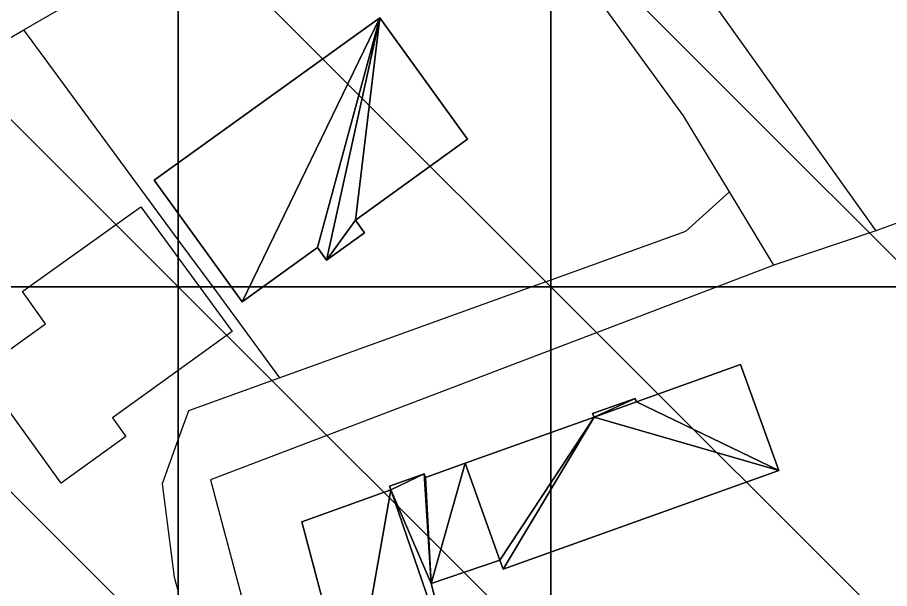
# Model space of a CAD drawing. Extents: x 0 to 812, y 0 to 720.
# Drawn here: x 107 to 177.3, y 245.7 to 291.7 of the extents above; entities that cross this region are included whole.
import ezdxf

# ---------------------------------------------------------------- set-up
doc = ezdxf.new("R2010")
doc.units = 0
doc.header["$LTSCALE"] = 0.0254
doc.layers.get('0').update_dxf_attribs({"color": 13, "linetype": 'CONTINUOUS'})
for name, color, linetype in [('BUILDINGS', 250, 'CONTINUOUS'), ('MINOR_ROADS', 250, 'CONTINUOUS'), ('PATHS', 250, 'CONTINUOUS'), ('TOPOGRAPHY', 250, 'CONTINUOUS')]:
    doc.layers.add(name, color=color, linetype=linetype)

# ---------------------------------------------------------------- blocks, each defined once
blk = doc.blocks.new('GROUP')
at = {"color": 0}
blk.add_polyline3d([(164.392, 277.668, 6.722), (160.83, 274.457, 6.862), (150, 270.55, 7.146), (148.477, 270, 7.183), (128.178, 262.677, 7.658), (120.83, 260.024, 7.82), (120, 257.745, 7.889), (118.686, 254.14, 7.992), (119.667, 246.603, 8.176), (120, 245.459, 8.203)], dxfattribs=at)
blk = doc.blocks.new('GROUP47')
at = {"color": 0}
blk.add_polyline3d([(128.178, 262.677, 7.658), (122.794, 270, 7.536), (120, 273.801, 7.452), (107.566, 290.716, 7.067)], dxfattribs=at)
blk = doc.blocks.new('GROUP48')
at = {"color": 0}
for p, q in [((136.224, 291.689, 24.668), (118.068, 278.616, 24.668)), ((118.068, 278.616, 6.668), (136.224, 291.689, 6.668)), ((136.224, 291.689, 24.668), (118.068, 278.616, 24.668)), ((118.068, 278.616, 6.668), (136.224, 291.689, 6.668)), ((143.276, 281.897, 24.668), (136.224, 291.689, 24.668)), ((136.224, 291.689, 6.668), (143.276, 281.897, 6.668)), ((143.276, 281.897, 24.668), (136.224, 291.689, 24.668)), ((136.224, 291.689, 6.668), (143.276, 281.897, 6.668)), ((136.224, 291.689, 6.668), (136.224, 291.689, 24.668)), ((136.224, 291.689, 6.668), (136.224, 291.689, 24.668)), ((134.262, 275.386, 24.668), (143.276, 281.897, 24.668)), ((143.276, 281.897, 6.668), (134.262, 275.386, 6.668)), ((134.262, 275.386, 24.668), (143.276, 281.897, 24.668)), ((143.276, 281.897, 6.668), (134.262, 275.386, 6.668)), ((143.276, 281.897, 6.668), (143.276, 281.897, 24.668)), ((143.276, 281.897, 6.668), (143.276, 281.897, 24.668)), ((118.068, 278.616, 24.668), (125.137, 268.796, 24.668)), ((125.137, 268.796, 6.668), (118.068, 278.616, 6.668)), ((118.068, 278.616, 6.668), (118.068, 278.616, 24.668)), ((118.068, 278.616, 24.668), (125.137, 268.796, 24.668)), ((118.068, 278.616, 6.668), (118.068, 278.616, 24.668)), ((125.137, 268.796, 6.668), (118.068, 278.616, 6.668)), ((134.985, 274.371, 24.668), (134.262, 275.386, 24.668)), ((134.262, 275.386, 6.668), (134.985, 274.371, 6.668)), ((134.985, 274.371, 24.668), (134.262, 275.386, 24.668)), ((134.262, 275.386, 6.668), (134.985, 274.371, 6.668)), ((134.262, 275.386, 6.668), (134.262, 275.386, 24.668)), ((134.262, 275.386, 6.668), (134.262, 275.386, 24.668)), ((131.931, 272.159, 24.668), (134.985, 274.371, 24.668)), ((134.985, 274.371, 6.668), (131.931, 272.159, 6.668)), ((131.931, 272.159, 24.668), (134.985, 274.371, 24.668)), ((134.985, 274.371, 6.668), (131.931, 272.159, 6.668)), ((134.985, 274.371, 6.668), (134.985, 274.371, 24.668)), ((134.985, 274.371, 6.668), (134.985, 274.371, 24.668)), ((125.137, 268.796, 24.668), (131.202, 273.184, 24.668)), ((131.202, 273.184, 6.668), (125.137, 268.796, 6.668)), ((125.137, 268.796, 24.668), (131.202, 273.184, 24.668)), ((131.202, 273.184, 6.668), (125.137, 268.796, 6.668)), ((131.202, 273.184, 24.668), (131.931, 272.159, 24.668)), ((131.931, 272.159, 6.668), (131.202, 273.184, 6.668)), ((131.202, 273.184, 6.668), (131.202, 273.184, 24.668)), ((131.202, 273.184, 24.668), (131.931, 272.159, 24.668)), ((131.202, 273.184, 6.668), (131.202, 273.184, 24.668)), ((131.931, 272.159, 6.668), (131.202, 273.184, 6.668)), ((131.931, 272.159, 6.668), (131.931, 272.159, 24.668)), ((131.931, 272.159, 6.668), (131.931, 272.159, 24.668)), ((125.137, 268.796, 24.668), (125.137, 268.796, 6.668)), ((125.137, 268.796, 24.668), (125.137, 268.796, 6.668))]:
    blk.add_line(p, q, dxfattribs=at)
mesh = blk.add_polyface(dxfattribs=at)
corners = [(134.985, 274.371, 24.668), (134.262, 275.386, 24.668), (131.931, 272.159, 24.668), (125.137, 268.796, 24.668), (136.224, 291.689, 24.668), (118.068, 278.616, 24.668), (131.202, 273.184, 24.668), (143.276, 281.897, 24.668)]
mesh.append_faces([[corners[k] for k in face] for face in [(3, 4, 5), (4, 1, 7)]], dxfattribs={"vtx0": -1, "color": 0})
mesh.append_faces([[corners[k] for k in face] for face in [(4, 2, 1)]], dxfattribs={"vtx0": -1, "vtx1": -1, "vtx2": -1, "color": 0})
mesh.append_faces([[corners[k] for k in face] for face in [(4, 3, 6), (4, 6, 2)]], dxfattribs={"vtx0": -1, "vtx2": -1, "color": 0})
mesh.append_faces([[corners[k] for k in face] for face in [(0, 1, 2)]], dxfattribs={"vtx1": -1, "color": 0})
mesh = blk.add_polyface(dxfattribs=at)
corners = [(136.224, 291.689, 6.668), (125.137, 268.796, 6.668), (118.068, 278.616, 6.668), (131.202, 273.184, 6.668), (131.931, 272.159, 6.668), (134.262, 275.386, 6.668), (143.276, 281.897, 6.668), (134.985, 274.371, 6.668)]
mesh.append_faces([[corners[k] for k in face] for face in [(0, 1, 2), (5, 0, 6)]], dxfattribs={"vtx0": -1, "color": 0})
mesh.append_faces([[corners[k] for k in face] for face in [(1, 0, 3), (3, 0, 4)]], dxfattribs={"vtx0": -1, "vtx1": -1, "color": 0})
mesh.append_faces([[corners[k] for k in face] for face in [(4, 0, 5)]], dxfattribs={"vtx0": -1, "vtx1": -1, "vtx2": -1, "color": 0})
mesh.append_faces([[corners[k] for k in face] for face in [(7, 4, 5)]], dxfattribs={"vtx1": -1, "color": 0})
mesh = blk.add_polyface(dxfattribs=at)
corners = [(118.068, 278.616, 24.668), (136.224, 291.689, 6.668), (118.068, 278.616, 6.668), (136.224, 291.689, 24.668)]
mesh.append_faces([[corners[k] for k in face] for face in [(0, 1, 2), (1, 0, 3)]], dxfattribs={"vtx0": -1, "color": 0})
mesh = blk.add_polyface(dxfattribs=at)
corners = [(136.224, 291.689, 6.668), (143.276, 281.897, 24.668), (143.276, 281.897, 6.668), (136.224, 291.689, 24.668)]
mesh.append_faces([[corners[k] for k in face] for face in [(0, 1, 2), (1, 0, 3)]], dxfattribs={"vtx0": -1, "color": 0})
mesh = blk.add_polyface(dxfattribs=at)
corners = [(143.276, 281.897, 24.668), (134.262, 275.386, 6.668), (143.276, 281.897, 6.668), (134.262, 275.386, 24.668)]
mesh.append_faces([[corners[k] for k in face] for face in [(0, 1, 2), (1, 0, 3)]], dxfattribs={"vtx0": -1, "color": 0})
mesh = blk.add_polyface(dxfattribs=at)
corners = [(118.068, 278.616, 24.668), (125.137, 268.796, 6.668), (125.137, 268.796, 24.668), (118.068, 278.616, 6.668)]
mesh.append_faces([[corners[k] for k in face] for face in [(0, 1, 2), (1, 0, 3)]], dxfattribs={"vtx0": -1, "color": 0})
mesh = blk.add_polyface(dxfattribs=at)
corners = [(134.262, 275.386, 6.668), (134.985, 274.371, 24.668), (134.985, 274.371, 6.668), (134.262, 275.386, 24.668)]
mesh.append_faces([[corners[k] for k in face] for face in [(0, 1, 2), (1, 0, 3)]], dxfattribs={"vtx0": -1, "color": 0})
mesh = blk.add_polyface(dxfattribs=at)
corners = [(134.985, 274.371, 24.668), (131.931, 272.159, 6.668), (134.985, 274.371, 6.668), (131.931, 272.159, 24.668)]
mesh.append_faces([[corners[k] for k in face] for face in [(0, 1, 2), (1, 0, 3)]], dxfattribs={"vtx0": -1, "color": 0})
mesh = blk.add_polyface(dxfattribs=at)
corners = [(131.202, 273.184, 24.668), (125.137, 268.796, 6.668), (131.202, 273.184, 6.668), (125.137, 268.796, 24.668)]
mesh.append_faces([[corners[k] for k in face] for face in [(0, 1, 2), (1, 0, 3)]], dxfattribs={"vtx0": -1, "color": 0})
mesh = blk.add_polyface(dxfattribs=at)
corners = [(131.202, 273.184, 24.668), (131.931, 272.159, 6.668), (131.931, 272.159, 24.668), (131.202, 273.184, 6.668)]
mesh.append_faces([[corners[k] for k in face] for face in [(0, 1, 2), (1, 0, 3)]], dxfattribs={"vtx0": -1, "color": 0})
blk = doc.blocks.new('GROUP52')
at = {"color": 0}
blk.add_polyline3d([(97.726, 285.019, 7.362), (107.566, 290.716, 7.067), (113.341, 294.07, 6.887), (119.003, 297.344, 6.706), (117.074, 300, 6.648), (95.283, 330, 6.038), (90, 337.274, 5.913), (86.191, 342.518, 5.816), (69.192, 330, 6.32), (60, 323.231, 6.611), (44.309, 311.677, 6.936), (30, 301.136, 7.253), (28.459, 300, 7.283), (17.458, 291.896, 7.492), (16.194, 288.667, 7.587), (18.685, 272.418, 8.073), (19.558, 270, 8.144), (21.754, 263.918, 8.317), (29.116, 240, 8.952), (30, 237.129, 9.02), (37.635, 212.325, 9.551), (60, 212.098, 9.214), (63.588, 212.062, 9.184)], dxfattribs=at)
blk = doc.blocks.new('GROUP149')
at = {"color": 0}
blk.add_polyline3d([(104.003, 263.239, 7.897), (109.304, 267.021, 7.756), (107.439, 269.635, 7.711), (107.949, 270, 7.697), (116.989, 276.463, 7.399), (120, 272.339, 7.499), (121.708, 270, 7.551), (124.338, 266.399, 7.609), (120, 263.273, 7.747), (114.687, 259.445, 7.892), (115.778, 257.94, 7.92), (110.562, 254.184, 8.057), (104.003, 263.239, 7.897)], close=True, dxfattribs=at)
blk = doc.blocks.new('GROUP248')
at = {"color": 0}
blk.add_polyline3d([(189.671, 279.444, 6.32), (180, 275.924, 6.542), (176.179, 274.533, 6.631)], dxfattribs=at)
blk = doc.blocks.new('GROUP388')
at = {"color": 0}
for p, q in [((143.098, 255.79, 16.667), (139.908, 254.646, 16.667)), ((139.908, 254.646, 7.667), (143.098, 255.79, 7.667)), ((143.098, 255.79, 16.667), (139.908, 254.646, 16.667)), ((139.908, 254.646, 7.667), (143.098, 255.79, 7.667)), ((145.902, 247.972, 16.667), (143.098, 255.79, 16.667)), ((143.098, 255.79, 7.667), (145.902, 247.972, 7.667)), ((145.902, 247.972, 16.667), (143.098, 255.79, 16.667)), ((143.098, 255.79, 7.667), (145.902, 247.972, 7.667)), ((143.098, 255.79, 7.667), (143.098, 255.79, 16.667)), ((143.098, 255.79, 7.667), (143.098, 255.79, 16.667)), ((139.798, 254.949, 16.667), (136.999, 253.94, 16.667)), ((136.999, 253.94, 7.667), (139.798, 254.949, 7.667)), ((139.798, 254.949, 16.667), (136.999, 253.94, 16.667)), ((136.999, 253.94, 7.667), (139.798, 254.949, 7.667)), ((139.908, 254.646, 16.667), (139.798, 254.949, 16.667)), ((139.798, 254.949, 7.667), (139.908, 254.646, 7.667)), ((139.908, 254.646, 16.667), (139.798, 254.949, 16.667)), ((139.798, 254.949, 7.667), (139.908, 254.646, 7.667)), ((139.798, 254.949, 7.667), (139.798, 254.949, 16.667)), ((139.798, 254.949, 7.667), (139.798, 254.949, 16.667)), ((139.908, 254.646, 7.667), (139.908, 254.646, 16.667)), ((139.908, 254.646, 7.667), (139.908, 254.646, 16.667)), ((137.102, 253.638, 16.667), (129.958, 251.08, 16.667)), ((129.958, 251.08, 7.667), (137.102, 253.638, 7.667)), ((137.102, 253.638, 16.667), (129.958, 251.08, 16.667)), ((129.958, 251.08, 7.667), (137.102, 253.638, 7.667)), ((136.999, 253.94, 16.667), (137.102, 253.638, 16.667)), ((137.102, 253.638, 7.667), (136.999, 253.94, 7.667)), ((136.999, 253.94, 7.667), (136.999, 253.94, 16.667)), ((136.999, 253.94, 16.667), (137.102, 253.638, 16.667)), ((136.999, 253.94, 7.667), (136.999, 253.94, 16.667)), ((137.102, 253.638, 7.667), (136.999, 253.94, 7.667)), ((137.102, 253.638, 7.667), (137.102, 253.638, 16.667)), ((137.102, 253.638, 7.667), (137.102, 253.638, 16.667)), ((129.958, 251.08, 16.667), (133.963, 235.83, 16.667)), ((133.963, 235.83, 7.667), (129.958, 251.08, 7.667)), ((129.958, 251.08, 7.667), (129.958, 251.08, 16.667)), ((129.958, 251.08, 16.667), (133.963, 235.83, 16.667)), ((129.958, 251.08, 7.667), (129.958, 251.08, 16.667)), ((133.963, 235.83, 7.667), (129.958, 251.08, 7.667)), ((140.351, 246.112, 16.667), (145.902, 247.972, 16.667)), ((145.902, 247.972, 7.667), (140.351, 246.112, 7.667)), ((140.351, 246.112, 16.667), (145.902, 247.972, 16.667)), ((145.902, 247.972, 7.667), (140.351, 246.112, 7.667)), ((145.902, 247.972, 7.667), (145.902, 247.972, 16.667)), ((145.902, 247.972, 7.667), (145.902, 247.972, 16.667)), ((142.459, 238.058, 16.667), (140.351, 246.112, 16.667)), ((140.351, 246.112, 7.667), (142.459, 238.058, 7.667)), ((142.459, 238.058, 16.667), (140.351, 246.112, 16.667)), ((140.351, 246.112, 7.667), (142.459, 238.058, 7.667)), ((140.351, 246.112, 7.667), (140.351, 246.112, 16.667)), ((140.351, 246.112, 7.667), (140.351, 246.112, 16.667)), ((133.963, 235.83, 16.667), (142.459, 238.058, 16.667)), ((142.459, 238.058, 7.667), (133.963, 235.83, 7.667)), ((133.963, 235.83, 16.667), (142.459, 238.058, 16.667)), ((142.459, 238.058, 7.667), (133.963, 235.83, 7.667)), ((142.459, 238.058, 7.667), (142.459, 238.058, 16.667)), ((142.459, 238.058, 7.667), (142.459, 238.058, 16.667)), ((133.963, 235.83, 16.667), (133.963, 235.83, 7.667)), ((133.963, 235.83, 16.667), (133.963, 235.83, 7.667))]:
    blk.add_line(p, q, dxfattribs=at)
mesh = blk.add_polyface(dxfattribs=at)
corners = [(139.798, 254.949, 16.667), (136.999, 253.94, 16.667), (137.102, 253.638, 16.667), (133.963, 235.83, 16.667), (129.958, 251.08, 16.667), (142.459, 238.058, 16.667), (140.351, 246.112, 16.667), (139.908, 254.646, 16.667), (143.098, 255.79, 16.667), (145.902, 247.972, 16.667)]
mesh.append_faces([[corners[k] for k in face] for face in [(3, 2, 4), (8, 6, 9)]], dxfattribs={"vtx0": -1, "color": 0})
mesh.append_faces([[corners[k] for k in face] for face in [(0, 6, 7)]], dxfattribs={"vtx0": -1, "vtx1": -1, "color": 0})
mesh.append_faces([[corners[k] for k in face] for face in [(2, 6, 0)]], dxfattribs={"vtx0": -1, "vtx1": -1, "vtx2": -1, "color": 0})
mesh.append_faces([[corners[k] for k in face] for face in [(2, 3, 5), (2, 5, 6), (6, 8, 7)]], dxfattribs={"vtx0": -1, "vtx2": -1, "color": 0})
mesh.append_faces([[corners[k] for k in face] for face in [(0, 1, 2)]], dxfattribs={"vtx2": -1, "color": 0})
mesh = blk.add_polyface(dxfattribs=at)
corners = [(139.798, 254.949, 7.667), (137.102, 253.638, 7.667), (136.999, 253.94, 7.667), (143.098, 255.79, 7.667), (140.351, 246.112, 7.667), (139.908, 254.646, 7.667), (145.902, 247.972, 7.667), (133.963, 235.83, 7.667), (129.958, 251.08, 7.667), (142.459, 238.058, 7.667)]
mesh.append_faces([[corners[k] for k in face] for face in [(0, 1, 2), (4, 3, 6), (1, 7, 8)]], dxfattribs={"vtx0": -1, "color": 0})
mesh.append_faces([[corners[k] for k in face] for face in [(3, 4, 5), (7, 1, 9), (9, 1, 4)]], dxfattribs={"vtx0": -1, "vtx1": -1, "color": 0})
mesh.append_faces([[corners[k] for k in face] for face in [(4, 1, 0)]], dxfattribs={"vtx0": -1, "vtx1": -1, "vtx2": -1, "color": 0})
mesh.append_faces([[corners[k] for k in face] for face in [(4, 0, 5)]], dxfattribs={"vtx0": -1, "vtx2": -1, "color": 0})
mesh = blk.add_polyface(dxfattribs=at)
corners = [(139.908, 254.646, 16.667), (143.098, 255.79, 7.667), (139.908, 254.646, 7.667), (143.098, 255.79, 16.667)]
mesh.append_faces([[corners[k] for k in face] for face in [(0, 1, 2), (1, 0, 3)]], dxfattribs={"vtx0": -1, "color": 0})
mesh = blk.add_polyface(dxfattribs=at)
corners = [(143.098, 255.79, 7.667), (145.902, 247.972, 16.667), (145.902, 247.972, 7.667), (143.098, 255.79, 16.667)]
mesh.append_faces([[corners[k] for k in face] for face in [(0, 1, 2), (1, 0, 3)]], dxfattribs={"vtx0": -1, "color": 0})
mesh = blk.add_polyface(dxfattribs=at)
corners = [(136.999, 253.94, 16.667), (139.798, 254.949, 7.667), (136.999, 253.94, 7.667), (139.798, 254.949, 16.667)]
mesh.append_faces([[corners[k] for k in face] for face in [(0, 1, 2), (1, 0, 3)]], dxfattribs={"vtx0": -1, "color": 0})
mesh = blk.add_polyface(dxfattribs=at)
corners = [(139.798, 254.949, 7.667), (139.908, 254.646, 16.667), (139.908, 254.646, 7.667), (139.798, 254.949, 16.667)]
mesh.append_faces([[corners[k] for k in face] for face in [(0, 1, 2), (1, 0, 3)]], dxfattribs={"vtx0": -1, "color": 0})
mesh = blk.add_polyface(dxfattribs=at)
corners = [(129.958, 251.08, 16.667), (137.102, 253.638, 7.667), (129.958, 251.08, 7.667), (137.102, 253.638, 16.667)]
mesh.append_faces([[corners[k] for k in face] for face in [(0, 1, 2), (1, 0, 3)]], dxfattribs={"vtx0": -1, "color": 0})
mesh = blk.add_polyface(dxfattribs=at)
corners = [(136.999, 253.94, 16.667), (137.102, 253.638, 7.667), (137.102, 253.638, 16.667), (136.999, 253.94, 7.667)]
mesh.append_faces([[corners[k] for k in face] for face in [(0, 1, 2), (1, 0, 3)]], dxfattribs={"vtx0": -1, "color": 0})
mesh = blk.add_polyface(dxfattribs=at)
corners = [(129.958, 251.08, 16.667), (133.963, 235.83, 7.667), (133.963, 235.83, 16.667), (129.958, 251.08, 7.667)]
mesh.append_faces([[corners[k] for k in face] for face in [(0, 1, 2), (1, 0, 3)]], dxfattribs={"vtx0": -1, "color": 0})
mesh = blk.add_polyface(dxfattribs=at)
corners = [(145.902, 247.972, 16.667), (140.351, 246.112, 7.667), (145.902, 247.972, 7.667), (140.351, 246.112, 16.667)]
mesh.append_faces([[corners[k] for k in face] for face in [(0, 1, 2), (1, 0, 3)]], dxfattribs={"vtx0": -1, "color": 0})
mesh = blk.add_polyface(dxfattribs=at)
corners = [(140.351, 246.112, 7.667), (142.459, 238.058, 16.667), (142.459, 238.058, 7.667), (140.351, 246.112, 16.667)]
mesh.append_faces([[corners[k] for k in face] for face in [(0, 1, 2), (1, 0, 3)]], dxfattribs={"vtx0": -1, "color": 0})
mesh = blk.add_polyface(dxfattribs=at)
corners = [(142.459, 238.058, 16.667), (133.963, 235.83, 7.667), (142.459, 238.058, 7.667), (133.963, 235.83, 16.667)]
mesh.append_faces([[corners[k] for k in face] for face in [(0, 1, 2), (1, 0, 3)]], dxfattribs={"vtx0": -1, "color": 0})
blk = doc.blocks.new('GROUP500')
at = {"color": 0}
blk.add_polyline3d([(176.179, 274.533, 6.631), (167.958, 271.744, 6.826), (163.38, 270, 6.946), (150, 264.904, 7.314), (122.595, 254.464, 7.942)], dxfattribs=at)
blk = doc.blocks.new('GROUP598')
at = {"color": 0}
for p, q in [((165.279, 263.762, 16.105), (156.887, 260.737, 16.105)), ((156.887, 260.737, 7.105), (165.279, 263.762, 7.105)), ((165.279, 263.762, 16.105), (156.887, 260.737, 16.105)), ((156.887, 260.737, 7.105), (165.279, 263.762, 7.105)), ((168.346, 255.216, 16.105), (165.279, 263.762, 16.105)), ((165.279, 263.762, 7.105), (168.346, 255.216, 7.105)), ((168.346, 255.216, 16.105), (165.279, 263.762, 16.105)), ((165.279, 263.762, 7.105), (168.346, 255.216, 7.105)), ((165.279, 263.762, 7.105), (165.279, 263.762, 16.105)), ((165.279, 263.762, 7.105), (165.279, 263.762, 16.105)), ((156.783, 261.02, 16.105), (153.366, 259.801, 16.105)), ((153.366, 259.801, 7.105), (156.783, 261.02, 7.105)), ((156.783, 261.02, 16.105), (153.366, 259.801, 16.105)), ((153.366, 259.801, 7.105), (156.783, 261.02, 7.105)), ((156.887, 260.737, 16.105), (156.783, 261.02, 16.105)), ((156.783, 261.02, 7.105), (156.887, 260.737, 7.105)), ((156.887, 260.737, 16.105), (156.783, 261.02, 16.105)), ((156.783, 261.02, 7.105), (156.887, 260.737, 7.105)), ((156.783, 261.02, 7.105), (156.783, 261.02, 16.105)), ((156.783, 261.02, 7.105), (156.783, 261.02, 16.105)), ((156.887, 260.737, 7.105), (156.887, 260.737, 16.105)), ((156.887, 260.737, 7.105), (156.887, 260.737, 16.105)), ((153.476, 259.508, 16.105), (143.098, 255.79, 16.105)), ((143.098, 255.79, 7.105), (153.476, 259.508, 7.105)), ((153.476, 259.508, 16.105), (143.098, 255.79, 16.105)), ((143.098, 255.79, 7.105), (153.476, 259.508, 7.105)), ((153.366, 259.801, 16.105), (153.476, 259.508, 16.105)), ((153.476, 259.508, 7.105), (153.366, 259.801, 7.105)), ((153.366, 259.801, 7.105), (153.366, 259.801, 16.105)), ((153.366, 259.801, 16.105), (153.476, 259.508, 16.105)), ((153.366, 259.801, 7.105), (153.366, 259.801, 16.105)), ((153.476, 259.508, 7.105), (153.366, 259.801, 7.105)), ((153.476, 259.508, 7.105), (153.476, 259.508, 16.105)), ((153.476, 259.508, 7.105), (153.476, 259.508, 16.105)), ((143.098, 255.79, 16.105), (145.902, 247.972, 16.105)), ((145.902, 247.972, 7.105), (143.098, 255.79, 7.105)), ((143.098, 255.79, 7.105), (143.098, 255.79, 16.105)), ((143.098, 255.79, 16.105), (145.902, 247.972, 16.105)), ((143.098, 255.79, 7.105), (143.098, 255.79, 16.105)), ((145.902, 247.972, 7.105), (143.098, 255.79, 7.105)), ((146.16, 247.254, 16.105), (168.346, 255.216, 16.105)), ((168.346, 255.216, 7.105), (146.16, 247.254, 7.105)), ((146.16, 247.254, 16.105), (168.346, 255.216, 16.105)), ((168.346, 255.216, 7.105), (146.16, 247.254, 7.105)), ((168.346, 255.216, 7.105), (168.346, 255.216, 16.105)), ((168.346, 255.216, 7.105), (168.346, 255.216, 16.105)), ((145.902, 247.972, 16.105), (146.16, 247.254, 16.105)), ((146.16, 247.254, 7.105), (145.902, 247.972, 7.105)), ((145.902, 247.972, 16.105), (146.16, 247.254, 16.105)), ((145.902, 247.972, 16.105), (145.902, 247.972, 7.105)), ((146.16, 247.254, 7.105), (145.902, 247.972, 7.105)), ((145.902, 247.972, 16.105), (145.902, 247.972, 7.105)), ((146.16, 247.254, 7.105), (146.16, 247.254, 16.105)), ((146.16, 247.254, 7.105), (146.16, 247.254, 16.105))]:
    blk.add_line(p, q, dxfattribs=at)
mesh = blk.add_polyface(dxfattribs=at)
corners = [(145.902, 247.972, 16.105), (153.476, 259.508, 16.105), (143.098, 255.79, 16.105), (146.16, 247.254, 16.105), (168.346, 255.216, 16.105), (156.887, 260.737, 16.105), (156.783, 261.02, 16.105), (165.279, 263.762, 16.105), (153.366, 259.801, 16.105)]
mesh.append_faces([[corners[k] for k in face] for face in [(0, 1, 2), (5, 4, 7)]], dxfattribs={"vtx0": -1, "color": 0})
mesh.append_faces([[corners[k] for k in face] for face in [(1, 4, 5)]], dxfattribs={"vtx0": -1, "vtx1": -1, "vtx2": -1, "color": 0})
mesh.append_faces([[corners[k] for k in face] for face in [(1, 0, 3), (1, 3, 4), (1, 5, 6)]], dxfattribs={"vtx0": -1, "vtx2": -1, "color": 0})
mesh.append_faces([[corners[k] for k in face] for face in [(6, 8, 1)]], dxfattribs={"vtx2": -1, "color": 0})
mesh = blk.add_polyface(dxfattribs=at)
corners = [(156.783, 261.02, 7.105), (153.476, 259.508, 7.105), (153.366, 259.801, 7.105), (145.902, 247.972, 7.105), (143.098, 255.79, 7.105), (146.16, 247.254, 7.105), (168.346, 255.216, 7.105), (156.887, 260.737, 7.105), (165.279, 263.762, 7.105)]
mesh.append_faces([[corners[k] for k in face] for face in [(0, 1, 2), (1, 3, 4), (6, 7, 8)]], dxfattribs={"vtx0": -1, "color": 0})
mesh.append_faces([[corners[k] for k in face] for face in [(3, 1, 5), (5, 1, 6), (7, 1, 0)]], dxfattribs={"vtx0": -1, "vtx1": -1, "color": 0})
mesh.append_faces([[corners[k] for k in face] for face in [(6, 1, 7)]], dxfattribs={"vtx0": -1, "vtx1": -1, "vtx2": -1, "color": 0})
mesh = blk.add_polyface(dxfattribs=at)
corners = [(156.887, 260.737, 16.105), (165.279, 263.762, 7.105), (156.887, 260.737, 7.105), (165.279, 263.762, 16.105)]
mesh.append_faces([[corners[k] for k in face] for face in [(0, 1, 2), (1, 0, 3)]], dxfattribs={"vtx0": -1, "color": 0})
mesh = blk.add_polyface(dxfattribs=at)
corners = [(165.279, 263.762, 7.105), (168.346, 255.216, 16.105), (168.346, 255.216, 7.105), (165.279, 263.762, 16.105)]
mesh.append_faces([[corners[k] for k in face] for face in [(0, 1, 2), (1, 0, 3)]], dxfattribs={"vtx0": -1, "color": 0})
mesh = blk.add_polyface(dxfattribs=at)
corners = [(153.366, 259.801, 16.105), (156.783, 261.02, 7.105), (153.366, 259.801, 7.105), (156.783, 261.02, 16.105)]
mesh.append_faces([[corners[k] for k in face] for face in [(0, 1, 2), (1, 0, 3)]], dxfattribs={"vtx0": -1, "color": 0})
mesh = blk.add_polyface(dxfattribs=at)
corners = [(156.783, 261.02, 7.105), (156.887, 260.737, 16.105), (156.887, 260.737, 7.105), (156.783, 261.02, 16.105)]
mesh.append_faces([[corners[k] for k in face] for face in [(0, 1, 2), (1, 0, 3)]], dxfattribs={"vtx0": -1, "color": 0})
mesh = blk.add_polyface(dxfattribs=at)
corners = [(143.098, 255.79, 16.105), (153.476, 259.508, 7.105), (143.098, 255.79, 7.105), (153.476, 259.508, 16.105)]
mesh.append_faces([[corners[k] for k in face] for face in [(0, 1, 2), (1, 0, 3)]], dxfattribs={"vtx0": -1, "color": 0})
mesh = blk.add_polyface(dxfattribs=at)
corners = [(153.366, 259.801, 16.105), (153.476, 259.508, 7.105), (153.476, 259.508, 16.105), (153.366, 259.801, 7.105)]
mesh.append_faces([[corners[k] for k in face] for face in [(0, 1, 2), (1, 0, 3)]], dxfattribs={"vtx0": -1, "color": 0})
mesh = blk.add_polyface(dxfattribs=at)
corners = [(143.098, 255.79, 16.105), (145.902, 247.972, 7.105), (145.902, 247.972, 16.105), (143.098, 255.79, 7.105)]
mesh.append_faces([[corners[k] for k in face] for face in [(0, 1, 2), (1, 0, 3)]], dxfattribs={"vtx0": -1, "color": 0})
mesh = blk.add_polyface(dxfattribs=at)
corners = [(168.346, 255.216, 16.105), (146.16, 247.254, 7.105), (168.346, 255.216, 7.105), (146.16, 247.254, 16.105)]
mesh.append_faces([[corners[k] for k in face] for face in [(0, 1, 2), (1, 0, 3)]], dxfattribs={"vtx0": -1, "color": 0})
mesh = blk.add_polyface(dxfattribs=at)
corners = [(145.902, 247.972, 16.105), (146.16, 247.254, 7.105), (146.16, 247.254, 16.105), (145.902, 247.972, 7.105)]
mesh.append_faces([[corners[k] for k in face] for face in [(0, 1, 2), (1, 0, 3)]], dxfattribs={"vtx0": -1, "color": 0})
blk = doc.blocks.new('GROUP620')
at = {"color": 0}
blk.add_polyline3d([(10.806, 325.779, 6.425), (16.36, 330, 6.317), (30, 340.369, 6.111), (50.022, 355.59, 5.712), (56.054, 360, 5.586), (60, 362.885, 5.54), (72.114, 371.741, 5.328), (78.562, 374.111, 5.256), (84.515, 375.531, 5.202), (90, 375.603, 5.167), (90.749, 375.613, 5.171), (96.759, 374.228, 5.217), (101.638, 372.047, 5.256), (106.151, 369.089, 5.287), (110.612, 365.131, 5.31), (115.051, 360, 5.318), (115.882, 359.04, 5.333), (120, 353.268, 5.414), (136.602, 330, 5.752), (150, 311.223, 6.054), (158.008, 300, 6.171), (176.179, 274.533, 6.631)], dxfattribs=at)
blk = doc.blocks.new('GROUP674')
at = {"color": 0}
blk.add_polyline3d([(122.595, 254.464, 7.942), (126.436, 240, 8.281), (134.403, 210, 8.707), (139.694, 190.074, 8.814), (144.502, 180, 8.853), (144.946, 179.07, 8.85), (150, 172.476, 8.819), (152.663, 169.002, 8.798)], dxfattribs=at)
blk = doc.blocks.new('GROUP686')
at = {"color": 0}
blk.add_polyline3d([(167.958, 271.744, 6.826), (164.392, 277.668, 6.722), (160.688, 283.801, 6.603), (150, 298.506, 6.282), (148.914, 300, 6.249), (127.109, 330, 5.754), (120, 339.781, 5.612), (105.304, 360, 5.324), (101.127, 365.747, 5.292), (92.31, 370.107, 5.234), (90, 369.943, 5.227), (81.563, 369.341, 5.293), (71.821, 363.034, 5.445), (69.906, 361.789, 5.476), (67.352, 360, 5.521), (60, 354.852, 5.726), (44.552, 344.033, 6.023), (30, 332.275, 6.316), (27.185, 330, 6.362), (16.51, 321.375, 6.584), (10.428, 315.382, 6.748)], dxfattribs=at)
blk = doc.blocks.new('GROUP741')
at = {"color": 0}
for p, q in [((120, 270, 7.575), (120, 300, 6.606)), ((120, 270, 7.575), (120, 300, 6.606)), ((150, 270, 7.162), (150, 300, 6.236)), ((150, 270, 7.162), (150, 300, 6.236)), ((120, 270, 7.575), (90, 270, 7.879)), ((120, 270, 7.575), (90, 270, 7.879)), ((120, 240, 8.343), (120, 270, 7.575)), ((120, 240, 8.343), (120, 270, 7.575)), ((150, 270, 7.162), (120, 270, 7.575)), ((150, 270, 7.162), (120, 270, 7.575)), ((150, 240, 8.056), (150, 270, 7.162)), ((150, 240, 8.056), (150, 270, 7.162)), ((180, 270, 6.677), (150, 270, 7.162)), ((180, 270, 6.677), (150, 270, 7.162))]:
    blk.add_line(p, q, dxfattribs=at)
mesh = blk.add_polyface(dxfattribs=at)
corners = [(120, 270, 7.575), (90, 300, 7.034), (90, 270, 7.879)]
mesh.append_faces([[corners[k] for k in face] for face in [(0, 1, 2)]], dxfattribs={"color": 0})
mesh = blk.add_polyface(dxfattribs=at)
corners = [(120, 300, 6.606), (90, 300, 7.034), (120, 270, 7.575)]
mesh.append_faces([[corners[k] for k in face] for face in [(0, 1, 2)]], dxfattribs={"color": 0})
mesh = blk.add_polyface(dxfattribs=at)
corners = [(150, 270, 7.162), (120, 300, 6.606), (120, 270, 7.575)]
mesh.append_faces([[corners[k] for k in face] for face in [(0, 1, 2)]], dxfattribs={"color": 0})
mesh = blk.add_polyface(dxfattribs=at)
corners = [(150, 300, 6.236), (120, 300, 6.606), (150, 270, 7.162)]
mesh.append_faces([[corners[k] for k in face] for face in [(0, 1, 2)]], dxfattribs={"color": 0})
mesh = blk.add_polyface(dxfattribs=at)
corners = [(180, 270, 6.677), (150, 300, 6.236), (150, 270, 7.162)]
mesh.append_faces([[corners[k] for k in face] for face in [(0, 1, 2)]], dxfattribs={"color": 0})
mesh = blk.add_polyface(dxfattribs=at)
corners = [(180, 300, 5.993), (150, 300, 6.236), (180, 270, 6.677)]
mesh.append_faces([[corners[k] for k in face] for face in [(0, 1, 2)]], dxfattribs={"color": 0})
mesh = blk.add_polyface(dxfattribs=at)
corners = [(120, 240, 8.343), (90, 270, 7.879), (90, 240, 8.537)]
mesh.append_faces([[corners[k] for k in face] for face in [(0, 1, 2)]], dxfattribs={"color": 0})
mesh = blk.add_polyface(dxfattribs=at)
corners = [(120, 270, 7.575), (90, 270, 7.879), (120, 240, 8.343)]
mesh.append_faces([[corners[k] for k in face] for face in [(0, 1, 2)]], dxfattribs={"color": 0})
mesh = blk.add_polyface(dxfattribs=at)
corners = [(150, 240, 8.056), (120, 270, 7.575), (120, 240, 8.343)]
mesh.append_faces([[corners[k] for k in face] for face in [(0, 1, 2)]], dxfattribs={"color": 0})
mesh = blk.add_polyface(dxfattribs=at)
corners = [(150, 270, 7.162), (120, 270, 7.575), (150, 240, 8.056)]
mesh.append_faces([[corners[k] for k in face] for face in [(0, 1, 2)]], dxfattribs={"color": 0})
mesh = blk.add_polyface(dxfattribs=at)
corners = [(180, 240, 7.607), (150, 270, 7.162), (150, 240, 8.056)]
mesh.append_faces([[corners[k] for k in face] for face in [(0, 1, 2)]], dxfattribs={"color": 0})
mesh = blk.add_polyface(dxfattribs=at)
corners = [(180, 270, 6.677), (150, 270, 7.162), (180, 240, 7.607)]
mesh.append_faces([[corners[k] for k in face] for face in [(0, 1, 2)]], dxfattribs={"color": 0})

msp = doc.modelspace()

# ---------------------------------------------------------------- block references
at = {"layer": 'BUILDINGS', "color": 0}
for name in ['GROUP48', 'GROUP149', 'GROUP598', 'GROUP388']:
    msp.add_blockref(name, (0, 0), dxfattribs=at)
at = {"layer": 'MINOR_ROADS', "color": 0}
for name in ['GROUP620', 'GROUP248', 'GROUP500', 'GROUP674']:
    msp.add_blockref(name, (0, 0), dxfattribs=at)
at = {"layer": 'PATHS', "color": 0}
for name in ['GROUP686', 'GROUP52', 'GROUP47', 'GROUP']:
    msp.add_blockref(name, (0, 0), dxfattribs=at)
at = {"layer": 'TOPOGRAPHY', "color": 0}
msp.add_blockref('GROUP741', (0, 0), dxfattribs=at)

doc.saveas('drawing.dxf')
